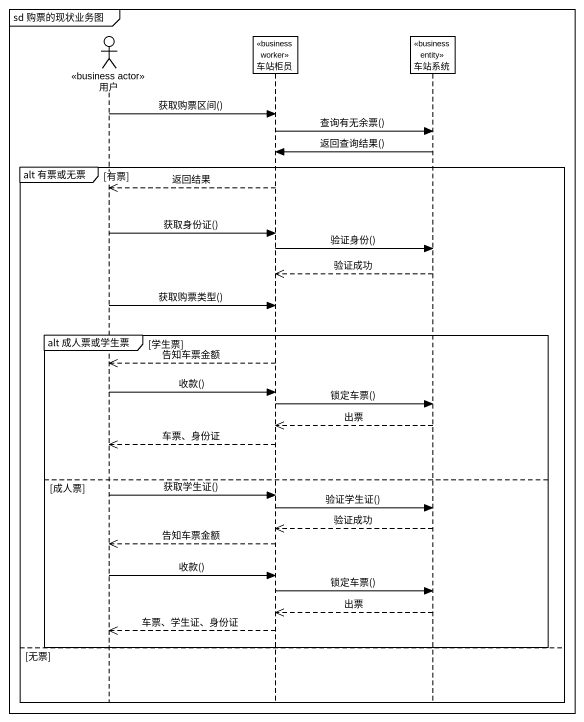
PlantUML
@startuml
mainframe sd 购票的现状业务图
hide footbox
actor 用户 <<business actor>>
participant 车站柜员 <<business worker>>
participant 车站系统 <<business entity>>

用户 -> 车站柜员 : 获取购票区间()
车站柜员 -> 车站系统 : 查询有无余票()
车站系统 -> 车站柜员 : 返回查询结果()
group alt 有票或无票 [有票]
  车站柜员 -->> 用户 : 返回结果
  用户 -> 车站柜员 : 获取身份证()
  车站柜员 -> 车站系统 : 验证身份()
  车站系统 -->> 车站柜员 : 验证成功
  用户 -> 车站柜员 : 获取购票类型()
  group alt 成人票或学生票 [学生票]
    车站柜员 -->> 用户 : 告知车票金额
    用户 -> 车站柜员 : 收款()
    车站柜员 -> 车站系统 : 锁定车票()
    车站系统 -->> 车站柜员 : 出票
    车站柜员 -->> 用户 : 车票、身份证
  else 成人票
    用户 -> 车站柜员 : 获取学生证()
    车站柜员 -> 车站系统 : 验证学生证()
    车站系统 -->> 车站柜员 : 验证成功
    车站柜员 -->> 用户 : 告知车票金额
    用户 -> 车站柜员 : 收款()
    车站柜员 -> 车站系统 : 锁定车票()
    车站系统 -->> 车站柜员 : 出票
    车站柜员 -->> 用户 : 车票、学生证、身份证
  end
else 无票
end
@enduml
